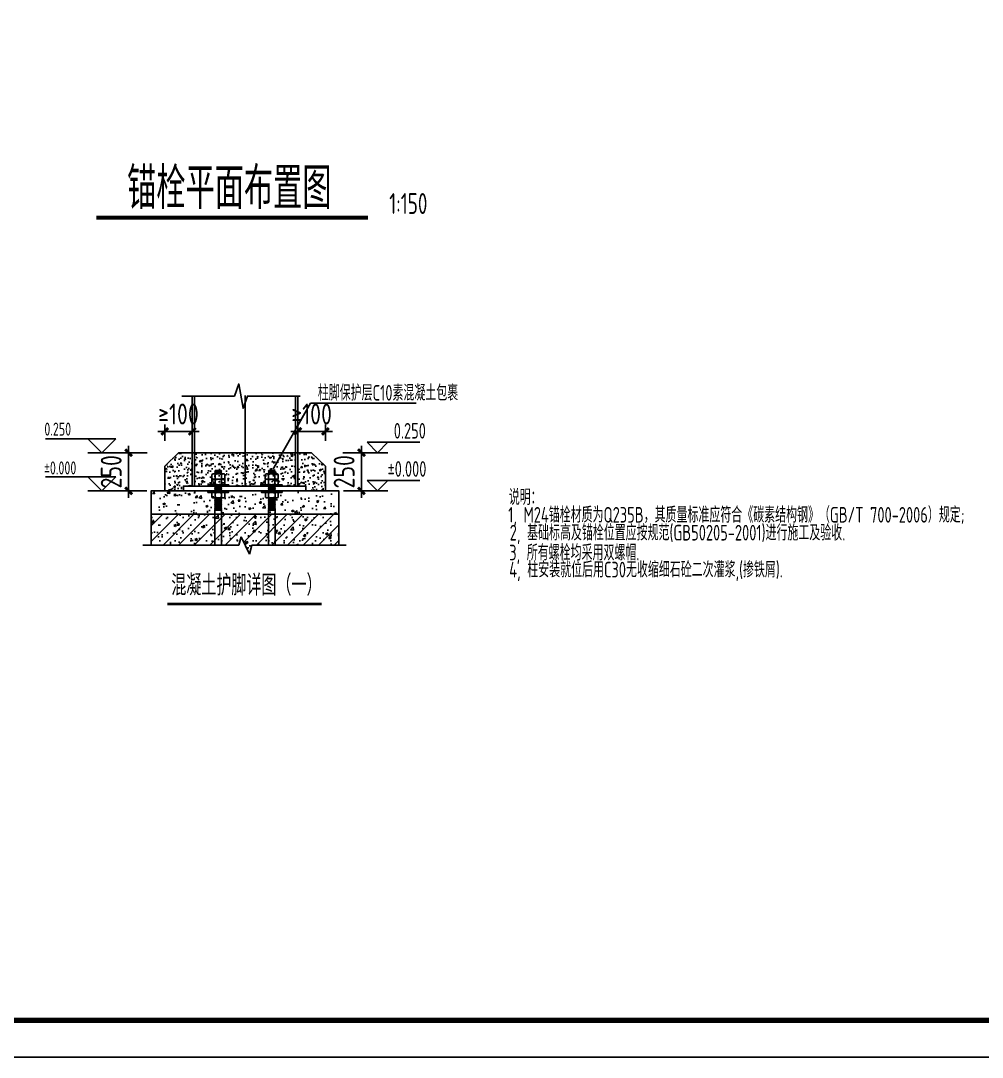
# Model space of a CAD drawing. Extents: x 177291 to 1288761, y 177638 to 322898.
# Drawn here: x 537298 to 564946, y 177960 to 207771 of the extents above; entities that cross this region are included whole.
import ezdxf

# ---------------------------------------------------------------- set-up
doc = ezdxf.new("R2010")
doc.units = 0
doc.header["$LTSCALE"] = 1000
for name, color, linetype in [('AXIS', 3, 'Continuous'), ('C', 6, 'Continuous'), ('DIM_ELEV', 3, 'Continuous'), ('DIM_SYMB', 3, 'Continuous'), ('DOTE', 1, 'Continuous'), ('PUB_TEXT', 7, 'Continuous'), ('PUB_TITLE', 4, 'Continuous'), ('TEXT', 7, 'Continuous'), ('构造线', 7, 'Continuous'), ('标注', 3, 'Continuous')]:
    doc.layers.add(name, color=color, linetype=linetype)
doc.styles.add('_TCH_DIM', font='SIMPLEX', dxfattribs={"bigfont": 'GBCBIG'})
doc.styles.add('TSSD_Dimension', font='Tssdeng.shx', dxfattribs={"width": 0.8, "bigfont": 'hztxt.shx'})
doc.styles.add('TSSD_Norm', font='tssdeng.shx', dxfattribs={"bigfont": 'hztxt.shx'})
doc.dimstyles.new('TSSD_40_200', dxfattribs={"dimtxt": 600, "dimasz": 200, "dimexe": 200, "dimexo": 500, "dimgap": 200, "dimtad": 1, "dimdec": 0, "dimlfac": 0.2, "dimzin": 0, "dimdsep": 46, "dimtxsty": 'TSSD_Dimension', "dimblk": 'ARCHTICK', "dimblk1": 'ARCHTICK', "dimblk2": 'ARCHTICK', "dimcen": 0, "dimdle": 200, "dimclrt": 7, "dimadec": 0, "dimazin": 0, "dimtfac": 1, "dimtdec": 0, "dimtix": 1, "dimtmove": 2, "dimatfit": 3, "dimfxl": 1, "dimtolj": 1, "dimtzin": 0, "dimarcsym": 0})
pattern_1 = [(50, (420283.35, 239140.9), (363.113, -31.7683), [37.9687, -417.6562]), (355, (420283.35, 239140.9), (-70.2429, 380.7973), [30.375, -334.125]), (100.4514, (420313.6, 239138.26), (292.8704, 349.0288), [32.2685, -354.9532]), (46.1842, (420283.35, 239242.16), (540.2908, -83.794), [56.9531, -626.4844]), (96.6356, (420328.4, 239235.17), (473.173, 493.1472), [48.4027, -532.4297]), (351.1842, (420283.35, 239242.16), (473.1726, 493.1475), [45.5625, -501.1875]), (21, (420333.98, 239216.84), (302.1842, -203.8258), [37.9687, -417.6562]), (326, (420333.98, 239216.84), (123.1784, 367.1072), [30.375, -334.125]), (71.4514, (420359.16, 239199.86), (425.3627, 163.2811), [32.2685, -354.9532]), (37.5, (420283.35, 239140.91), (6.15593, 168.52751), [0, -330.075, 0, -339.1875, 0, -335.39062]), (7.5, (420283.35, 239140.9), (133.17895, 199.67093), [0, -193.3875, 0, -322.48125, 0, -127.82812]), (327.5, (420170.46, 239140.9), (270.24761, -11.4184), [0, -126.5625, 0, -394.875, 0, -523.96875]), (317.5, (420119.83, 239140.9), (295.238, 50.67815), [0, -164.53125, 0, -262.2375, 0, -372.09375])]

# ---------------------------------------------------------------- blocks, each defined once
blk = doc.blocks.new('_ArchTick')
at = {"color": 0, "linetype": 'ByBlock', "const_width": 0.4}
blk.add_lwpolyline([(-0.5, -0.5), (0.5, 0.5)], dxfattribs=at)
blk = doc.blocks.new('*D261')
at = {"layer": 'AXIS', "color": 0, "lineweight": -2, "transparency": 16777216}
for p, q in [((540938, 195347), (540200, 195347)), ((540400, 195347), (540400, 195547)), ((540400, 194250), (540400, 195347)), ((540919, 194250), (540200, 194250)), ((540400, 194250), (540400, 194050))]:
    blk.add_line(p, q, dxfattribs=at)
at = {"layer": 'Defpoints', "color": 0, "transparency": 16777216}
for p in [(540400, 195347), (541438, 195347), (541419, 194250)]:
    blk.add_point(p, dxfattribs=at)
at = {"layer": 'AXIS', "color": 0, "lineweight": -2, "transparency": 16777216, "xscale": 200, "yscale": 200, "zscale": 200}
for p, rotation in [((540400, 195347), 270), ((540400, 194250), 90)]:
    blk.add_blockref('_ArchTick', p, dxfattribs=dict(at, rotation=rotation))
at = {"layer": 'AXIS', "color": 7, "transparency": 16777216, "insert": (539900, 194799), "char_height": 600, "attachment_point": 5, "rotation": 90, "style": 'TSSD_Dimension'}
blk.add_mtext('\\A1;250', dxfattribs=at)
blk = doc.blocks.new('*D262')
at = {"layer": 'AXIS', "color": 0, "lineweight": -2, "transparency": 16777216}
for p, q in [((546558, 195347), (547296, 195347)), ((547096, 195347), (547096, 195547)), ((547096, 194250), (547096, 195347)), ((546577, 194250), (547296, 194250)), ((547096, 194250), (547096, 194050))]:
    blk.add_line(p, q, dxfattribs=at)
at = {"layer": 'Defpoints', "color": 0, "transparency": 16777216}
for p in [(546058, 195347), (547096, 195347), (546077, 194250)]:
    blk.add_point(p, dxfattribs=at)
at = {"layer": 'AXIS', "color": 0, "lineweight": -2, "transparency": 16777216, "xscale": 200, "yscale": 200, "zscale": 200}
for p, rotation in [((547096, 195347), 270), ((547096, 194250), 90)]:
    blk.add_blockref('_ArchTick', p, dxfattribs=dict(at, rotation=rotation))
at = {"layer": 'AXIS', "color": 7, "transparency": 16777216, "insert": (546596, 194799), "char_height": 600, "attachment_point": 5, "rotation": 90, "style": 'TSSD_Dimension'}
blk.add_mtext('\\A1;250', dxfattribs=at)
blk = doc.blocks.new('*D263')
at = {"layer": 'AXIS', "color": 0, "lineweight": -2, "transparency": 16777216}
for p, q in [((541438, 195685), (541438, 196160)), ((542229, 195685), (542229, 196160)), ((541438, 195960), (541238, 195960)), ((542229, 195960), (541438, 195960)), ((542229, 195960), (542429, 195960))]:
    blk.add_line(p, q, dxfattribs=at)
at = {"layer": 'Defpoints', "color": 0, "transparency": 16777216}
for p in [(541438, 195960), (541438, 195185), (542229, 195185)]:
    blk.add_point(p, dxfattribs=at)
at = {"layer": 'AXIS', "color": 0, "lineweight": -2, "transparency": 16777216, "xscale": 200, "yscale": 200, "zscale": 200}
blk.add_blockref('_ArchTick', (541438, 195960), dxfattribs=at)
at = {"layer": 'AXIS', "color": 0, "lineweight": -2, "transparency": 16777216, "xscale": 200, "yscale": 200, "zscale": 200, "rotation": 180}
blk.add_blockref('_ArchTick', (542229, 195960), dxfattribs=at)
at = {"layer": 'AXIS', "color": 7, "transparency": 16777216, "insert": (541834, 196460), "char_height": 600, "attachment_point": 5, "style": 'TSSD_Dimension'}
blk.add_mtext('\\A1;≥100', dxfattribs=at)
blk = doc.blocks.new('*D264')
at = {"layer": 'AXIS', "color": 0, "lineweight": -2, "transparency": 16777216}
for p, q in [((545267, 195685), (545267, 196160)), ((546058, 195685), (546058, 196160)), ((545267, 195960), (545067, 195960)), ((545267, 195960), (546058, 195960)), ((546058, 195960), (546258, 195960))]:
    blk.add_line(p, q, dxfattribs=at)
at = {"layer": 'Defpoints', "color": 0, "transparency": 16777216}
for p in [(546058, 195960), (545267, 195185), (546058, 195185)]:
    blk.add_point(p, dxfattribs=at)
at = {"layer": 'AXIS', "color": 0, "lineweight": -2, "transparency": 16777216, "xscale": 200, "yscale": 200, "zscale": 200}
blk.add_blockref('_ArchTick', (545267, 195960), dxfattribs=at)
at = {"layer": 'AXIS', "color": 0, "lineweight": -2, "transparency": 16777216, "xscale": 200, "yscale": 200, "zscale": 200, "rotation": 180}
blk.add_blockref('_ArchTick', (546058, 195960), dxfattribs=at)
at = {"layer": 'AXIS', "color": 7, "transparency": 16777216, "insert": (545662, 196460), "char_height": 600, "attachment_point": 5, "style": 'TSSD_Dimension'}
blk.add_mtext('\\A1;≥100', dxfattribs=at)

msp = doc.modelspace()

# ---------------------------------------------------------------- hatches: boundary and pattern name
h = msp.add_hatch()
h.set_pattern_fill('混凝土', color=256, scale=50.625, style=0)
h.set_pattern_definition(pattern_1)
h.paths.add_polyline_path([(542229.23, 195347.32), (541833.85, 195347.32), (541438.46, 194963.55), (541438.46, 194250.45), (541974.67, 194250.45), (541974.67, 194385.45), (542229.23, 194385.45)])
h = msp.add_hatch()
h.set_pattern_fill('混凝土', color=256, scale=50.625, style=0)
h.set_pattern_definition([(50, (170180.43, 175107.3), (363.11297, -31.76827), [37.96875, -417.65625]), (355, (170180.43, 175107.3), (-70.24286, 380.79727), [30.375, -334.125]), (100.4514, (170210.7, 175104.65), (292.87037, 349.02877), [32.26847, -354.9532]), (46.1842, (170180.43, 175208.55), (540.2908, -83.794), [56.9531, -626.4844]), (96.6356, (170225.46, 175201.56), (473.173, 493.1472), [48.4027, -532.4297]), (351.1842, (170180.43, 175208.55), (473.1726, 493.14754), [45.5625, -501.1875]), (21, (170231.06, 175183.23), (302.1842, -203.82581), [37.96875, -417.65625]), (326, (170231.06, 175183.23), (123.1784, 367.1072), [30.375, -334.125]), (71.4514, (170256.24, 175166.25), (425.3627, 163.28106), [32.26847, -354.9532]), (37.5, (170180.43, 175107.3), (6.155927, 168.527514), [0, -330.075, 0, -339.1875, 0, -335.39062]), (7.5, (170180.43, 175107.3), (133.17895, 199.67093), [0, -193.3875, 0, -322.48125, 0, -127.82812]), (327.5, (170067.54, 175107.3), (270.24761, -11.418404), [0, -126.5625, 0, -394.875, 0, -523.96875]), (317.5, (170016.91, 175107.3), (295.238, 50.67815), [0, -164.53125, 0, -262.2375, 0, -372.09375])])
h.paths.add_polyline_path([(543747.98, 195347.32), (542296.73, 195347.32), (542296.73, 194385.45), (542682.63, 194385.45), (542682.63, 194426.76), (543277.49, 194426.76), (543277.49, 194385.45), (543747.98, 194385.45)])
h.paths.add_polyline_path([(543073.49, 194441.63), (543073.49, 194441.63), (543073.49, 194441.62)], flags=16)
h.paths.add_polyline_path([(542981.17, 194582.44), (542980.61, 194582.41), (542980.06, 194582.44)], flags=16)
h.paths.add_polyline_path([(542890.52, 194749.95), (542888.86, 194751.3), (542888.86, 194748.61)], flags=16)
h.paths.add_polyline_path([(543747.98, 194385.45), (544218.48, 194385.45), (544218.48, 194426.76), (544813.34, 194426.76), (544813.34, 194385.45), (545199.23, 194385.45), (545199.23, 195347.32), (543747.98, 195347.32)])
h.paths.add_polyline_path([(544624.44, 194798.78), (544631.39, 194804.39), (544622.48, 194813.29), (544606.48, 194813.29)], flags=16)
h.paths.add_polyline_path([(544380.21, 194582.12), (544383.36, 194582.69), (544383.36, 194582.69), (544383.36, 194582.12)], flags=16)
h.paths.add_polyline_path([(544649.38, 194582.69), (544646.23, 194582.12), (544646.23, 194582.12), (544646.23, 194582.69)], flags=16)
h = msp.add_hatch()
h.set_pattern_fill('混凝土', color=256, scale=50.625, style=0)
h.set_pattern_definition(pattern_1)
h.paths.add_polyline_path([(545266.73, 194385.45), (545492.42, 194385.45), (545492.42, 194250.45), (546057.51, 194250.45), (546057.51, 194963.55), (545662.12, 195347.32), (545266.73, 195347.32)])
h = msp.add_hatch()
h.set_pattern_fill('SACNCR', color=4, scale=3374.999999, style=0)
h.set_pattern_definition([(45, (586712.3, 263516.2), (-223.733, 223.733), []), (45, (586936.04, 263516.2), (-223.733, 223.733), [0, -316.4062])])
h.paths.add_polyline_path([(546447.98, 192687.81), (546447.98, 193575.45), (541047.98, 193575.45), (541047.98, 192687.81), (543570.23, 192687.81), (543637.73, 192928.05), (543878.41, 192432.56), (543945.91, 192687.81)])
h = msp.add_hatch()
h.set_pattern_fill('混凝土', color=4, scale=101.25, style=0)
h.set_pattern_definition([(50, (586712.3, 263516.2), (726.226, -63.5365), [75.9375, -835.3125]), (355, (586712.3, 263516.2), (-140.486, 761.5945), [60.75, -668.25]), (100.4514, (586772.8, 263510.9), (585.741, 698.0575), [64.537, -709.9064]), (46.1842, (586712.3, 263718.7), (1080.582, -167.588), [113.906, -1252.969]), (96.6356, (586802.4, 263704.7), (946.346, 986.294), [96.805, -1064.86]), (351.1842, (586712.3, 263718.7), (946.345, 986.295), [91.125, -1002.375]), (21, (586813.56, 263668.1), (604.3684, -407.6516), [75.9375, -835.3125]), (326, (586813.56, 263668.1), (246.357, 734.2144), [60.75, -668.25]), (71.4514, (586863.9, 263634.1), (850.7254, 326.562), [64.537, -709.9064]), (37.5, (586712.3, 263516.2), (12.31185, 337.055), [0, -660.15, 0, -678.375, 0, -670.7812]), (7.5, (586712.3, 263516.2), (266.3579, 399.3419), [0, -386.775, 0, -644.9625, 0, -255.6562]), (327.5, (586486.52, 263516.2), (540.4952, -22.8368), [0, -253.125, 0, -789.75, 0, -1047.9375]), (317.5, (586385.27, 263516.2), (590.476, 101.3563), [0, -329.0625, 0, -524.475, 0, -744.1875])])
h.paths.add_polyline_path([(546447.98, 192687.81), (546447.98, 193575.45), (541047.98, 193575.45), (541047.98, 192687.81), (543570.23, 192687.81), (543637.73, 192928.05), (543878.41, 192432.56), (543945.91, 192687.81)])
at = {"layer": '构造线'}
h = msp.add_hatch(dxfattribs=at)
h.set_pattern_fill('AR-CONC', color=256, scale=3.375, style=0)
h.set_pattern_definition([(50, (480963.9, 142966.8), (614.8733, -53.7944), [64.2937, -707.2312]), (355, (480963.9, 142966.8), (-118.9445, 644.816), [51.435, -565.785]), (100.451, (481015.16, 142962.33), (495.931, 591.019), [54.6413, -601.0538]), (46.1842, (480963.9, 143138.3), (914.892, -141.893), [96.441, -1060.847]), (96.6356, (481040.2, 143126.4), (801.239, 835.061), [81.962, -901.581]), (351.184, (480963.9, 143138.3), (801.241, 835.06), [77.152, -848.677]), (21, (481049.65, 143095.4), (511.7002, -345.146), [64.2937, -707.2312]), (326, (481049.65, 143095.4), (208.582, 621.6344), [51.435, -565.785]), (71.4514, (481092.3, 143066.64), (720.2807, 276.4896), [54.6413, -601.0538]), (37.5, (480963.92, 142966.81), (10.42404, 285.37326), [0, -558.927, 0, -574.3575, 0, -567.9281]), (7.5, (480963.92, 142966.8), (225.5164, 338.1094), [0, -327.4695, 0, -546.0682, 0, -216.4556]), (327.5, (480772.76, 142966.81), (457.61826, -19.3345), [0, -214.3125, 0, -668.655, 0, -887.2537]), (317.5, (480687.03, 142966.8), (499.936, 85.8144), [0, -278.6062, 0, -444.0555, 0, -630.0787])])
h.paths.add_polyline_path([(546447.98, 193575.45), (546447.98, 194250.45), (541047.98, 194250.45), (541047.98, 193575.45)])

# ---------------------------------------------------------------- linework, layer by layer
for p, q in [((541833.85, 195347.32), (541438.46, 194963.55)), ((542229.23, 195347.32), (541833.85, 195347.32)), ((542229.23, 195347.32), (545266.73, 195347.32)), ((542296.73, 195347.32), (545199.23, 195347.32)), ((545266.73, 195347.32), (545662.12, 195347.32)), ((545662.12, 195347.32), (546057.51, 194963.55)), ((541438.46, 194250.45), (541438.46, 194963.55)), ((546057.51, 194250.45), (546057.51, 194963.55))]:
    msp.add_line(p, q)
at = {"color": 4}
for p, q in [((542808.64, 194730.37), (542796.55, 194723.19)), ((542796.55, 194597.3), (542796.55, 194723.19)), ((542821.82, 194735.3), (542808.64, 194730.37)), ((542835.67, 194737.8), (542821.82, 194735.3)), ((542849.74, 194737.8), (542835.67, 194737.8)), ((543119.65, 194738.11), (542842.7, 194738.11)), ((542863.58, 194735.3), (542849.74, 194737.8)), ((542876.76, 194730.37), (542863.58, 194735.3)), ((542870.23, 194765.96), (542890.52, 194782.36)), ((543083.42, 194749.95), (542870.23, 194766.35)), ((542890.52, 194749.95), (542870.23, 194766.35)), ((542871.28, 194798.58), (542891.57, 194814.98)), ((542891.57, 194782.58), (542871.28, 194798.98)), ((543084.47, 194782.18), (542871.28, 194798.58)), ((542875.87, 194738.11), (542890.52, 194749.95)), ((542888.86, 194723.19), (542876.76, 194730.37)), ((542891.57, 194831.38), (542882.5, 194822.31)), ((542893.67, 194813.29), (542882.5, 194822.31)), ((542919.04, 194731.45), (542888.86, 194723.19)), ((542888.86, 194723.19), (542888.86, 194597.3)), ((543063.12, 194765.96), (542890.52, 194782.36)), ((543015.15, 194738.11), (542890.52, 194749.95)), ((542891.57, 194831.38), (543064.18, 194831.38)), ((543082.27, 194813.29), (542893.67, 194813.29)), ((543064.18, 194798.58), (542909.37, 194813.29)), ((542949.93, 194736.44), (542919.04, 194731.45)), ((542981.17, 194738.11), (542949.93, 194736.44)), ((543012.42, 194736.44), (542981.17, 194738.11)), ((543043.31, 194731.45), (543012.42, 194736.44)), ((543073.49, 194723.19), (543043.31, 194731.45)), ((543083.42, 194749.95), (543063.12, 194766.35)), ((543064.18, 194831.38), (543082.32, 194813.24)), ((543064.18, 194798.58), (543082.32, 194813.24)), ((543084.47, 194782.18), (543064.18, 194798.58)), ((543064.18, 194766.18), (543084.47, 194782.58)), ((543068.77, 194738.11), (543083.42, 194749.95)), ((543085.58, 194730.37), (543073.49, 194723.19)), ((543073.49, 194723.19), (543073.49, 194597.3)), ((543098.76, 194735.3), (543085.58, 194730.37)), ((543112.61, 194737.8), (543098.76, 194735.3)), ((543126.68, 194737.8), (543112.61, 194737.8)), ((543140.52, 194735.3), (543126.68, 194737.8)), ((543153.7, 194730.37), (543140.52, 194735.3)), ((543165.8, 194723.19), (543153.7, 194730.37)), ((543165.8, 194723.19), (543165.8, 194597.3)), ((544330.17, 194723.19), (544342.26, 194730.37)), ((544330.17, 194723.19), (544330.17, 194597.3)), ((544342.26, 194730.37), (544355.44, 194735.3)), ((544355.44, 194735.3), (544369.29, 194737.8)), ((544369.29, 194737.8), (544383.36, 194737.8)), ((544376.32, 194738.11), (544653.27, 194738.11)), ((544383.36, 194737.8), (544397.2, 194735.3)), ((544397.2, 194735.3), (544410.38, 194730.37)), ((544410.38, 194730.37), (544422.48, 194723.19)), ((544411.49, 194782.18), (544431.79, 194798.58)), ((544411.49, 194782.18), (544624.69, 194798.58)), ((544431.79, 194766.18), (544411.49, 194782.58)), ((544412.55, 194749.95), (544432.84, 194766.35)), ((544412.55, 194749.95), (544625.74, 194766.35)), ((544427.2, 194738.11), (544412.55, 194749.95)), ((544431.79, 194831.38), (544413.65, 194813.24)), ((544431.79, 194798.58), (544413.65, 194813.24)), ((544413.7, 194813.29), (544602.3, 194813.29)), ((544422.48, 194723.19), (544452.66, 194731.45)), ((544422.48, 194723.19), (544422.48, 194597.3)), ((544604.39, 194831.38), (544431.79, 194831.38)), ((544431.79, 194798.58), (544586.6, 194813.29)), ((544432.84, 194765.96), (544605.44, 194782.36)), ((544452.66, 194731.45), (544483.55, 194736.44)), ((544480.82, 194738.11), (544605.44, 194749.95)), ((544483.55, 194736.44), (544514.79, 194738.11)), ((544514.79, 194738.11), (544546.04, 194736.44)), ((544546.04, 194736.44), (544576.93, 194731.45)), ((544576.93, 194731.45), (544607.11, 194723.19)), ((544602.3, 194813.29), (544613.46, 194822.31)), ((544604.39, 194831.38), (544613.46, 194822.31)), ((544624.69, 194798.58), (544604.39, 194814.98)), ((544604.39, 194782.58), (544624.69, 194798.98)), ((544625.74, 194765.96), (544605.44, 194782.36)), ((544605.44, 194749.95), (544625.74, 194766.35)), ((544620.1, 194738.11), (544605.44, 194749.95)), ((544607.11, 194723.19), (544619.2, 194730.37)), ((544607.11, 194723.19), (544607.11, 194597.3)), ((544619.2, 194730.37), (544632.38, 194735.3)), ((544632.38, 194735.3), (544646.23, 194737.8)), ((544646.23, 194737.8), (544660.3, 194737.8)), ((544660.3, 194737.8), (544674.14, 194735.3)), ((544674.14, 194735.3), (544687.32, 194730.37)), ((544687.32, 194730.37), (544699.42, 194723.19)), ((544699.42, 194597.3), (544699.42, 194723.19)), ((542808.64, 194590.11), (542796.55, 194597.3)), ((542808.64, 194574.7), (542796.55, 194567.51)), ((542796.55, 194441.63), (542796.55, 194567.51)), ((542808.64, 194434.44), (542796.55, 194441.63)), ((542821.82, 194585.19), (542808.64, 194590.11)), ((542821.82, 194579.62), (542808.64, 194574.7)), ((542821.82, 194429.52), (542808.64, 194434.44)), ((542835.67, 194582.69), (542821.82, 194585.19)), ((542835.67, 194582.12), (542821.82, 194579.62)), ((542835.67, 194427.02), (542821.82, 194429.52)), ((542849.74, 194582.69), (542835.67, 194582.69)), ((542849.74, 194582.12), (542835.67, 194582.12)), ((542849.74, 194427.02), (542835.67, 194427.02)), ((543119.65, 194582.44), (542842.7, 194582.44)), ((542863.58, 194585.19), (542849.74, 194582.69)), ((542863.58, 194579.62), (542849.74, 194582.12)), ((542863.58, 194429.52), (542849.74, 194427.02)), ((542876.76, 194590.11), (542863.58, 194585.19)), ((542876.76, 194574.7), (542863.58, 194579.62)), ((542876.76, 194434.44), (542863.58, 194429.52)), ((542889.54, 194385.19), (542869.24, 194368.79)), ((543082.98, 194385.23), (542869.78, 194368.83)), ((542869.78, 194369.23), (542890.08, 194352.83)), ((542888.86, 194597.3), (542876.76, 194590.11)), ((542888.86, 194567.51), (542876.76, 194574.7)), ((542888.86, 194441.63), (542876.76, 194434.44)), ((542919.04, 194589.04), (542888.86, 194597.3)), ((542919.04, 194575.77), (542888.86, 194567.51)), ((542888.86, 194567.51), (542888.86, 194441.63)), ((542919.04, 194433.37), (542888.86, 194441.63)), ((543062.68, 194369.23), (542890.08, 194352.83)), ((542949.93, 194584.05), (542919.04, 194589.04)), ((542949.93, 194580.77), (542919.04, 194575.77)), ((542949.93, 194428.37), (542919.04, 194433.37)), ((542981.17, 194582.38), (542949.93, 194584.05)), ((542981.17, 194582.44), (542949.93, 194580.77)), ((542981.17, 194426.7), (542949.93, 194428.37)), ((543012.42, 194584.05), (542981.17, 194582.38)), ((543012.42, 194580.77), (542981.17, 194582.44)), ((543012.42, 194428.37), (542981.17, 194426.7)), ((543043.31, 194589.04), (543012.42, 194584.05)), ((543043.31, 194575.77), (543012.42, 194580.77)), ((543043.31, 194433.37), (543012.42, 194428.37)), ((543073.49, 194597.3), (543043.31, 194589.04)), ((543073.49, 194567.51), (543043.31, 194575.77)), ((543073.49, 194441.63), (543043.31, 194433.37)), ((543082.98, 194385.23), (543062.68, 194368.83)), ((543062.68, 194369.23), (543082.98, 194352.83)), ((543085.58, 194590.11), (543073.49, 194597.3)), ((543085.58, 194574.7), (543073.49, 194567.51)), ((543073.49, 194567.51), (543073.49, 194441.62)), ((543085.58, 194434.44), (543073.49, 194441.63)), ((543098.76, 194585.19), (543085.58, 194590.11)), ((543098.76, 194579.62), (543085.58, 194574.7)), ((543098.76, 194429.52), (543085.58, 194434.44)), ((543112.61, 194582.69), (543098.76, 194585.19)), ((543112.61, 194582.12), (543098.76, 194579.62)), ((543112.61, 194427.02), (543098.76, 194429.52)), ((543126.68, 194582.69), (543112.61, 194582.69)), ((543126.68, 194582.12), (543112.61, 194582.12)), ((543126.68, 194427.02), (543112.61, 194427.02)), ((543140.52, 194585.19), (543126.68, 194582.69)), ((543140.52, 194579.62), (543126.68, 194582.12)), ((543140.52, 194429.52), (543126.68, 194427.02)), ((543153.7, 194590.11), (543140.52, 194585.19)), ((543153.7, 194574.7), (543140.52, 194579.62)), ((543153.7, 194434.44), (543140.52, 194429.52)), ((543165.8, 194597.3), (543153.7, 194590.11)), ((543165.8, 194567.51), (543153.7, 194574.7)), ((543165.8, 194441.63), (543153.7, 194434.44)), ((543165.8, 194567.51), (543165.8, 194441.63)), ((544330.17, 194597.3), (544342.26, 194590.11)), ((544330.17, 194567.51), (544342.26, 194574.7)), ((544330.17, 194567.51), (544330.17, 194441.63)), ((544330.17, 194441.63), (544342.26, 194434.44)), ((544342.26, 194590.11), (544355.44, 194585.19)), ((544342.26, 194574.7), (544355.44, 194579.62)), ((544342.26, 194434.44), (544355.44, 194429.52)), ((544355.44, 194585.19), (544369.29, 194582.69)), ((544355.44, 194579.62), (544369.29, 194582.12)), ((544355.44, 194429.52), (544369.29, 194427.02)), ((544369.29, 194582.69), (544383.36, 194582.69)), ((544369.29, 194582.12), (544383.36, 194582.12)), ((544369.29, 194427.02), (544383.36, 194427.02)), ((544376.32, 194582.44), (544653.27, 194582.44)), ((544383.36, 194582.69), (544397.2, 194585.19)), ((544383.36, 194582.12), (544397.2, 194579.62)), ((544383.36, 194427.02), (544397.2, 194429.52)), ((544397.2, 194585.19), (544410.38, 194590.11)), ((544397.2, 194579.62), (544410.38, 194574.7)), ((544397.2, 194429.52), (544410.38, 194434.44)), ((544410.38, 194590.11), (544422.48, 194597.3)), ((544410.38, 194574.7), (544422.48, 194567.51)), ((544410.38, 194434.44), (544422.48, 194441.63)), ((544412.99, 194385.23), (544433.29, 194368.83)), ((544412.99, 194385.23), (544626.18, 194368.83)), ((544433.29, 194369.23), (544412.99, 194352.83)), ((544422.48, 194597.3), (544452.66, 194589.04)), ((544422.48, 194567.51), (544452.66, 194575.77)), ((544422.48, 194567.51), (544422.48, 194441.62)), ((544422.48, 194441.63), (544452.66, 194433.37)), ((544433.29, 194369.23), (544605.89, 194352.83)), ((544452.66, 194589.04), (544483.55, 194584.05)), ((544452.66, 194575.77), (544483.55, 194580.77)), ((544452.66, 194433.37), (544483.55, 194428.37)), ((544483.55, 194584.05), (544514.79, 194582.38)), ((544483.55, 194580.77), (544514.79, 194582.44)), ((544483.55, 194428.37), (544514.79, 194426.7)), ((544514.79, 194582.38), (544546.04, 194584.05)), ((544514.79, 194582.44), (544546.04, 194580.77)), ((544514.79, 194426.7), (544546.04, 194428.37)), ((544546.04, 194584.05), (544576.93, 194589.04)), ((544546.04, 194580.77), (544576.93, 194575.77)), ((544546.04, 194428.37), (544576.93, 194433.37)), ((544576.93, 194589.04), (544607.11, 194597.3)), ((544576.93, 194575.77), (544607.11, 194567.51)), ((544576.93, 194433.37), (544607.11, 194441.63)), ((544626.18, 194369.23), (544605.89, 194352.83)), ((544606.43, 194385.19), (544626.72, 194368.79)), ((544607.11, 194597.3), (544619.2, 194590.11)), ((544607.11, 194567.51), (544619.2, 194574.7)), ((544607.11, 194567.51), (544607.11, 194441.63)), ((544607.11, 194441.63), (544619.2, 194434.44)), ((544619.2, 194590.11), (544632.38, 194585.19)), ((544619.2, 194574.7), (544632.38, 194579.62)), ((544619.2, 194434.44), (544632.38, 194429.52)), ((544632.38, 194585.19), (544646.23, 194582.69)), ((544632.38, 194579.62), (544646.23, 194582.12)), ((544632.38, 194429.52), (544646.23, 194427.02)), ((544646.23, 194582.69), (544660.3, 194582.69)), ((544646.23, 194582.12), (544660.3, 194582.12)), ((544646.23, 194427.02), (544660.3, 194427.02)), ((544660.3, 194582.69), (544674.14, 194585.19)), ((544660.3, 194582.12), (544674.14, 194579.62)), ((544660.3, 194427.02), (544674.14, 194429.52)), ((544674.14, 194585.19), (544687.32, 194590.11)), ((544674.14, 194579.62), (544687.32, 194574.7)), ((544674.14, 194429.52), (544687.32, 194434.44)), ((544687.32, 194590.11), (544699.42, 194597.3)), ((544687.32, 194574.7), (544699.42, 194567.51)), ((544687.32, 194434.44), (544699.42, 194441.63)), ((544699.42, 194441.63), (544699.42, 194567.51)), ((542806.14, 194196.27), (542794.04, 194189.08)), ((542794.04, 194189.08), (542794.04, 194063.2)), ((542819.32, 194201.19), (542806.14, 194196.27)), ((542833.16, 194203.69), (542819.32, 194201.19)), ((542833.16, 194203.69), (542819.32, 194201.19)), ((542847.23, 194203.69), (542833.16, 194203.69)), ((542847.23, 194203.69), (542833.16, 194203.69)), ((543117.14, 194204.01), (542840.19, 194204.01)), ((543117.14, 194204.01), (542840.2, 194204.01)), ((542861.08, 194201.19), (542847.23, 194203.69)), ((542861.08, 194201.19), (542847.23, 194203.69)), ((542874.26, 194196.27), (542861.08, 194201.19)), ((542890.08, 194352.83), (542869.78, 194336.43)), ((543082.98, 194352.43), (542869.78, 194336.03)), ((542869.78, 194336.43), (542890.08, 194320.03)), ((542890.08, 194319.64), (542869.78, 194303.24)), ((543082.98, 194319.24), (542869.78, 194302.84)), ((542869.78, 194303.24), (542890.08, 194286.84)), ((543082.98, 194286.84), (542869.78, 194270.44)), ((542890.08, 194286.84), (542869.78, 194270.44)), ((542869.78, 194270.83), (542890.08, 194254.43)), ((542886.35, 194189.08), (542874.26, 194196.27)), ((542890.08, 194254.43), (542879.61, 194245.98)), ((542916.53, 194197.34), (542886.35, 194189.08)), ((542886.35, 194063.2), (542886.35, 194189.08)), ((543062.68, 194336.43), (542890.08, 194320.03)), ((543062.68, 194303.24), (542890.08, 194286.84)), ((543062.68, 194270.83), (542890.08, 194254.43)), ((542890.08, 194204.66), (543062.68, 194204.66)), ((542947.42, 194202.34), (542916.53, 194197.34)), ((543082.98, 194254.82), (542967.94, 194245.98)), ((543040.8, 194197.34), (543009.91, 194202.34)), ((543070.98, 194189.08), (543040.8, 194197.34)), ((543082.98, 194352.43), (543062.68, 194336.03)), ((543062.68, 194336.03), (543082.98, 194319.64)), ((543082.98, 194319.24), (543062.68, 194302.84)), ((543062.68, 194303.24), (543082.98, 194286.84)), ((543082.98, 194286.84), (543062.68, 194270.44)), ((543062.68, 194270.83), (543082.98, 194254.43)), ((543083.08, 194196.27), (543070.98, 194189.08)), ((543070.98, 194063.2), (543070.98, 194189.08)), ((543082.98, 194254.82), (543072.02, 194245.98)), ((543096.26, 194201.19), (543083.08, 194196.27)), ((543110.1, 194203.69), (543096.26, 194201.19)), ((543110.1, 194203.69), (543096.26, 194201.19)), ((543124.17, 194203.69), (543110.1, 194203.69)), ((543124.17, 194203.69), (543110.1, 194203.69)), ((543138.02, 194201.19), (543124.17, 194203.69)), ((543138.02, 194201.19), (543124.17, 194203.69)), ((543151.2, 194196.27), (543138.02, 194201.19)), ((543163.29, 194189.08), (543151.2, 194196.27)), ((543163.29, 194063.2), (543163.29, 194189.08)), ((544332.67, 194189.08), (544344.77, 194196.27)), ((544332.67, 194063.2), (544332.67, 194189.08)), ((544344.77, 194196.27), (544357.95, 194201.19)), ((544357.95, 194201.19), (544371.79, 194203.69)), ((544357.95, 194201.19), (544371.79, 194203.69)), ((544371.79, 194203.69), (544385.86, 194203.69)), ((544371.79, 194203.69), (544385.86, 194203.69)), ((544378.82, 194204.01), (544655.77, 194204.01)), ((544378.82, 194204.01), (544655.77, 194204.01)), ((544385.86, 194203.69), (544399.71, 194201.19)), ((544385.86, 194203.69), (544399.71, 194201.19)), ((544399.71, 194201.19), (544412.89, 194196.27)), ((544412.89, 194196.27), (544424.98, 194189.08)), ((544412.99, 194352.43), (544433.29, 194336.03)), ((544412.99, 194352.43), (544626.18, 194336.03)), ((544433.29, 194336.03), (544412.99, 194319.64)), ((544412.99, 194319.24), (544433.29, 194302.84)), ((544412.99, 194319.24), (544626.18, 194302.84)), ((544433.29, 194303.24), (544412.99, 194286.84)), ((544412.99, 194286.84), (544433.29, 194270.44)), ((544412.99, 194286.84), (544626.18, 194270.44)), ((544433.29, 194270.83), (544412.99, 194254.43)), ((544412.99, 194254.82), (544423.94, 194245.98)), ((544412.99, 194254.82), (544528.02, 194245.98)), ((544424.98, 194189.08), (544455.16, 194197.34)), ((544424.98, 194063.2), (544424.98, 194189.08)), ((544433.29, 194336.43), (544605.89, 194320.03)), ((544433.29, 194303.24), (544605.89, 194286.84)), ((544433.29, 194270.83), (544605.89, 194254.43)), ((544605.89, 194204.66), (544433.29, 194204.66)), ((544455.16, 194197.34), (544486.05, 194202.34)), ((544548.54, 194202.34), (544579.43, 194197.34)), ((544579.43, 194197.34), (544609.61, 194189.08)), ((544605.89, 194352.83), (544626.18, 194336.43)), ((544626.18, 194336.43), (544605.89, 194320.03)), ((544605.89, 194319.64), (544626.18, 194303.24)), ((544626.18, 194303.24), (544605.89, 194286.84)), ((544605.89, 194286.84), (544626.18, 194270.44)), ((544626.18, 194270.83), (544605.89, 194254.43)), ((544605.89, 194254.43), (544616.35, 194245.98)), ((544609.61, 194189.08), (544621.71, 194196.27)), ((544609.61, 194063.2), (544609.61, 194189.08)), ((544621.71, 194196.27), (544634.89, 194201.19)), ((544634.89, 194201.19), (544648.73, 194203.69)), ((544634.89, 194201.19), (544648.73, 194203.69)), ((544648.73, 194203.69), (544662.8, 194203.69)), ((544648.73, 194203.69), (544662.8, 194203.69)), ((544662.8, 194203.69), (544676.65, 194201.19)), ((544662.8, 194203.69), (544676.65, 194201.19)), ((544676.65, 194201.19), (544689.83, 194196.27)), ((544689.83, 194196.27), (544701.92, 194189.08)), ((544701.92, 194189.08), (544701.92, 194063.2)), ((542806.14, 194056.01), (542794.04, 194063.2)), ((542819.32, 194051.09), (542806.14, 194056.01)), ((542833.16, 194048.59), (542819.32, 194051.09)), ((542847.23, 194048.59), (542833.16, 194048.59)), ((543117.14, 194048.27), (542840.2, 194048.27)), ((542861.08, 194051.09), (542847.23, 194048.59)), ((542874.26, 194056.01), (542861.08, 194051.09)), ((543080.92, 194036.43), (542867.72, 194020.03)), ((542888.02, 194036.43), (542867.72, 194020.03)), ((542867.72, 194020.43), (542888.02, 194004.03)), ((542888.02, 194004.03), (542867.72, 193987.63)), ((543081.45, 194004.07), (542868.26, 193987.67)), ((542868.26, 193988.06), (542888.56, 193971.66)), ((542888.56, 193971.66), (542868.26, 193955.26)), ((543081.45, 193971.27), (542868.26, 193954.87)), ((542868.26, 193955.26), (542888.56, 193938.86)), ((543081.45, 193938.86), (542868.26, 193922.46)), ((542888.56, 193938.86), (542868.26, 193922.46)), ((542868.26, 193922.86), (542888.56, 193906.46)), ((543081.45, 193906.46), (542868.26, 193890.06)), ((542888.56, 193906.46), (542868.26, 193890.06)), ((542868.26, 193890.45), (542888.56, 193874.05)), ((542888.56, 193873.66), (542868.26, 193857.26)), ((543081.99, 193873.7), (542868.8, 193857.3)), ((542868.8, 193857.7), (542889.09, 193841.3)), ((543081.99, 193841.3), (542868.8, 193824.9)), ((542889.09, 193841.3), (542868.8, 193824.9)), ((542868.8, 193825.29), (542889.09, 193808.89)), ((542889.09, 193808.89), (542868.8, 193792.49)), ((543081.99, 193808.5), (542868.8, 193792.1)), ((542868.8, 193792.1), (542889.09, 193775.7)), ((543081.99, 193775.7), (542868.8, 193759.3)), ((542889.09, 193775.7), (542868.8, 193759.3)), ((542873.36, 194048.27), (542888.02, 194036.43)), ((542886.35, 194063.2), (542874.26, 194056.01)), ((542916.53, 194054.94), (542886.35, 194063.2)), ((543012.64, 194048.27), (542888.02, 194036.43)), ((543060.62, 194020.43), (542888.02, 194004.03)), ((543061.16, 193988.06), (542888.56, 193971.66)), ((543061.16, 193955.26), (542888.56, 193938.86)), ((543061.16, 193922.86), (542888.56, 193906.46)), ((543061.16, 193890.45), (542888.56, 193874.05)), ((543061.7, 193857.7), (542889.09, 193841.3)), ((543061.7, 193825.29), (542889.09, 193808.89)), ((543061.7, 193792.1), (542889.09, 193775.7)), ((542947.42, 194049.94), (542916.53, 194054.94)), ((542978.67, 194048.27), (542947.42, 194049.94)), ((543009.91, 194049.94), (542978.67, 194048.27)), ((543040.8, 194054.94), (543009.91, 194049.94)), ((543070.98, 194063.2), (543040.8, 194054.94)), ((543080.92, 194036.43), (543060.62, 194020.03)), ((543060.62, 194020.43), (543080.92, 194004.03)), ((543081.45, 194004.07), (543061.16, 193987.67)), ((543061.16, 193988.06), (543081.45, 193971.66)), ((543081.45, 193971.27), (543061.16, 193954.87)), ((543061.16, 193955.26), (543081.45, 193938.86)), ((543081.45, 193938.86), (543061.16, 193922.46)), ((543061.16, 193922.86), (543081.45, 193906.46)), ((543081.45, 193906.46), (543061.16, 193890.06)), ((543061.16, 193890.06), (543081.45, 193873.66)), ((543081.99, 193873.7), (543061.7, 193857.3)), ((543061.7, 193857.7), (543081.99, 193841.3)), ((543081.99, 193841.3), (543061.7, 193824.9)), ((543061.7, 193825.29), (543081.99, 193808.89)), ((543081.99, 193808.5), (543061.7, 193792.1)), ((543061.7, 193792.1), (543081.99, 193775.7)), ((543081.99, 193775.7), (543061.7, 193759.3)), ((543066.26, 194048.27), (543080.92, 194036.43)), ((543083.08, 194056.01), (543070.98, 194063.2)), ((543096.26, 194051.09), (543083.08, 194056.01)), ((543110.1, 194048.59), (543096.26, 194051.09)), ((543124.17, 194048.59), (543110.1, 194048.59)), ((543138.02, 194051.09), (543124.17, 194048.59)), ((543151.2, 194056.01), (543138.02, 194051.09)), ((543163.29, 194063.2), (543151.2, 194056.01)), ((544332.67, 194063.2), (544344.77, 194056.01)), ((544344.77, 194056.01), (544357.95, 194051.09)), ((544357.95, 194051.09), (544371.79, 194048.59)), ((544371.79, 194048.59), (544385.86, 194048.59)), ((544378.82, 194048.27), (544655.77, 194048.27)), ((544385.86, 194048.59), (544399.71, 194051.09)), ((544399.71, 194051.09), (544412.89, 194056.01)), ((544412.89, 194056.01), (544424.98, 194063.2)), ((544413.97, 193873.7), (544434.27, 193857.3)), ((544413.97, 193873.7), (544627.17, 193857.3)), ((544434.27, 193857.7), (544413.97, 193841.3)), ((544413.97, 193841.3), (544434.27, 193824.9)), ((544413.97, 193841.3), (544627.17, 193824.9)), ((544434.27, 193825.29), (544413.97, 193808.89)), ((544413.97, 193808.5), (544434.27, 193792.1)), ((544413.97, 193808.5), (544627.17, 193792.1)), ((544434.27, 193792.1), (544413.97, 193775.7)), ((544413.97, 193775.7), (544434.27, 193759.3)), ((544413.97, 193775.7), (544627.17, 193759.3)), ((544414.51, 194004.07), (544434.81, 193987.67)), ((544414.51, 194004.07), (544627.71, 193987.67)), ((544434.81, 193988.06), (544414.51, 193971.66)), ((544414.51, 193971.27), (544434.81, 193954.87)), ((544414.51, 193971.27), (544627.71, 193954.87)), ((544434.81, 193955.26), (544414.51, 193938.86)), ((544414.51, 193938.86), (544434.81, 193922.46)), ((544414.51, 193938.86), (544627.71, 193922.46)), ((544434.81, 193922.86), (544414.51, 193906.46)), ((544414.51, 193906.46), (544434.81, 193890.06)), ((544414.51, 193906.46), (544627.71, 193890.06)), ((544434.81, 193890.06), (544414.51, 193873.66)), ((544429.7, 194048.27), (544415.05, 194036.43)), ((544415.05, 194036.43), (544435.35, 194020.03)), ((544415.05, 194036.43), (544628.24, 194020.03)), ((544435.35, 194020.43), (544415.05, 194004.03)), ((544424.98, 194063.2), (544455.16, 194054.94)), ((544434.27, 193857.7), (544606.87, 193841.3)), ((544434.27, 193825.29), (544606.87, 193808.89)), ((544434.27, 193792.1), (544606.87, 193775.7)), ((544434.81, 193988.06), (544607.41, 193971.66)), ((544434.81, 193955.26), (544607.41, 193938.86)), ((544434.81, 193922.86), (544607.41, 193906.46)), ((544434.81, 193890.45), (544607.41, 193874.05)), ((544435.35, 194020.43), (544607.95, 194004.03)), ((544455.16, 194054.94), (544486.05, 194049.94)), ((544483.33, 194048.27), (544607.95, 194036.43)), ((544486.05, 194049.94), (544517.3, 194048.27)), ((544517.3, 194048.27), (544548.54, 194049.94)), ((544548.54, 194049.94), (544579.43, 194054.94)), ((544579.43, 194054.94), (544609.61, 194063.2)), ((544627.17, 193857.7), (544606.87, 193841.3)), ((544606.87, 193841.3), (544627.17, 193824.9)), ((544627.17, 193825.29), (544606.87, 193808.89)), ((544606.87, 193808.89), (544627.17, 193792.49)), ((544627.17, 193792.1), (544606.87, 193775.7)), ((544606.87, 193775.7), (544627.17, 193759.3)), ((544627.71, 193988.06), (544607.41, 193971.66)), ((544607.41, 193971.66), (544627.71, 193955.26)), ((544627.71, 193955.26), (544607.41, 193938.86)), ((544607.41, 193938.86), (544627.71, 193922.46)), ((544627.71, 193922.86), (544607.41, 193906.46)), ((544607.41, 193906.46), (544627.71, 193890.06)), ((544627.71, 193890.45), (544607.41, 193874.05)), ((544607.41, 193873.66), (544627.71, 193857.26)), ((544622.6, 194048.27), (544607.95, 194036.43)), ((544607.95, 194036.43), (544628.24, 194020.03)), ((544628.24, 194020.43), (544607.95, 194004.03)), ((544607.95, 194004.03), (544628.24, 193987.63)), ((544609.61, 194063.2), (544621.71, 194056.01)), ((544621.71, 194056.01), (544634.89, 194051.09)), ((544634.89, 194051.09), (544648.73, 194048.59)), ((544648.73, 194048.59), (544662.8, 194048.59)), ((544662.8, 194048.59), (544676.65, 194051.09)), ((544676.65, 194051.09), (544689.83, 194056.01)), ((544689.83, 194056.01), (544701.92, 194063.2)), ((542868.8, 193759.69), (542889.09, 193743.29)), ((543081.99, 193743.69), (542868.8, 193727.29)), ((542889.09, 193743.29), (542868.8, 193726.89)), ((542868.8, 193727.29), (542891.19, 193712.58)), ((542891.19, 193712.58), (542874.37, 193703.56)), ((542889.09, 193694.49), (542874.37, 193703.56)), ((543061.7, 193759.69), (542889.09, 193743.29)), ((542889.09, 193694.49), (543061.7, 193694.49)), ((543079.79, 193712.58), (542891.19, 193712.58)), ((543061.7, 193727.29), (542906.89, 193712.58)), ((543061.7, 193759.69), (543081.99, 193743.29)), ((543081.99, 193743.69), (543061.7, 193727.29)), ((543061.7, 193727.29), (543079.79, 193712.58)), ((543061.7, 193694.49), (543079.79, 193712.58)), ((544434.27, 193759.69), (544413.97, 193743.29)), ((544413.97, 193743.69), (544434.27, 193727.29)), ((544413.97, 193743.69), (544627.17, 193727.29)), ((544434.27, 193727.29), (544416.18, 193712.58)), ((544434.27, 193694.49), (544416.18, 193712.58)), ((544416.18, 193712.58), (544604.78, 193712.58)), ((544434.27, 193759.69), (544606.87, 193743.29)), ((544434.27, 193727.29), (544589.08, 193712.58)), ((544606.87, 193694.49), (544434.27, 193694.49)), ((544627.17, 193727.29), (544604.78, 193712.58)), ((544604.78, 193712.58), (544621.59, 193703.56)), ((544627.17, 193759.69), (544606.87, 193743.29)), ((544606.87, 193743.29), (544627.17, 193726.89)), ((544606.87, 193694.49), (544621.59, 193703.56)), ((543570.23, 192687.81), (543637.73, 192928.05)), ((543637.73, 192928.05), (543878.41, 192432.56)), ((540809.73, 192687.81), (543570.23, 192687.81)), ((543878.41, 192432.56), (543945.91, 192687.81)), ((543945.91, 192687.81), (546653.22, 192687.81))]:
    msp.add_line(p, q, dxfattribs=at)
at = {"color": 4, "ltscale": 100}
for p, q in [((542881.32, 193712.47), (542881.32, 192687.81)), ((543075.12, 193712.47), (543075.12, 192687.81)), ((544420.84, 193712.47), (544420.84, 192687.81)), ((544614.64, 193712.47), (544614.64, 192687.81))]:
    msp.add_line(p, q, dxfattribs=at)
at = {"color": 3, "const_width": 117.6}
msp.add_lwpolyline([(539472.88, 202106.33), (547281.46, 202106.33)], dxfattribs=at)
at = {"color": 4}
for points in [[(543277.49, 194426.76), (542682.63, 194426.76), (542682.63, 194385.45), (543277.49, 194385.45)], [(544218.48, 194426.76), (544813.34, 194426.76), (544813.34, 194385.45), (544218.48, 194385.45)], [(543275.97, 194245.98), (542681.11, 194245.98), (542681.11, 194204.66), (543275.97, 194204.66)], [(544220, 194245.98), (544814.86, 194245.98), (544814.86, 194204.66), (544220, 194204.66)]]:
    msp.add_lwpolyline(points, close=True, dxfattribs=at)
at = {"layer": 'AXIS'}
for p, q in [((544575.06, 194908.46), (545633.94, 196770.54)), ((545633.94, 196770.54), (548667.04, 196770.54))]:
    msp.add_line(p, q, dxfattribs=at)
at = {"layer": 'C', "color": 1, "linetype": 'ByBlock', "const_width": 85.49, "elevation": -18181.78}
msp.add_lwpolyline([(541516.85, 190995.91), (545947.37, 190995.91)], dxfattribs=at)
at = {"layer": 'DIM_ELEV'}
for p, q in [((540031.16, 195747.32), (538005.82, 195747.32)), ((539631.16, 195347.32), (539231.16, 195747.32)), ((539631.16, 195347.32), (540031.16, 195747.32)), ((540246.51, 195347.32), (539231.16, 195347.32)), ((540031.16, 194650.45), (538005.82, 194650.45)), ((539631.16, 194250.45), (539231.16, 194650.45)), ((539631.16, 194250.45), (540031.16, 194650.45)), ((540246.51, 194250.45), (539231.16, 194250.45))]:
    msp.add_line(p, q, dxfattribs=at)
at = {"layer": 'DIM_SYMB', "elevation": -9090.89}
msp.add_lwpolyline([(541929.26, 196976.73), (543441.61, 196976.73), (543568.99, 197326.7), (543692.41, 196626.77), (543816.57, 196976.73), (545328.92, 196976.73)], dxfattribs=at)
at = {"layer": 'DOTE'}
msp.add_line((543747.98, 194385.45), (543747.98, 196989.99), dxfattribs=at)
at = {"layer": 'PUB_TITLE'}
msp.add_lwpolyline([(502124.53, 240960.27), (591321.91, 240960.27), (591321.91, 177959.98), (502124.53, 177959.98)], close=True, dxfattribs=at)
at = {"layer": 'PUB_TITLE', "const_width": 159.09}
msp.add_lwpolyline([(504776.06, 179020.59), (504776.06, 239899.66), (590261.3, 239899.66), (590261.3, 179020.59)], close=True, dxfattribs=at)
at = {"layer": '构造线', "color": 4}
for p, q in [((542229.23, 194385.45), (542229.23, 196976.73)), ((542296.73, 194385.45), (542296.73, 196976.73)), ((545199.23, 194385.45), (545199.23, 196976.73)), ((545266.73, 194385.45), (545266.73, 196976.73))]:
    msp.add_line(p, q, dxfattribs=at)
at = {"layer": '构造线', "color": 6}
for p, q in [((541047.98, 193575.45), (541047.98, 192687.81)), ((546447.98, 193575.45), (546447.98, 192687.81))]:
    msp.add_line(p, q, dxfattribs=at)
at = {"layer": '构造线', "color": 4}
msp.add_lwpolyline([(541974.67, 194250.45), (545492.42, 194250.45), (545492.42, 194385.45), (541974.67, 194385.45)], close=True, dxfattribs=at)
at = {"layer": '构造线', "color": 6}
msp.add_lwpolyline([(541047.98, 193575.45), (546447.98, 193575.45), (546447.98, 194250.45), (541047.98, 194250.45)], close=True, dxfattribs=at)
at = {"layer": '标注'}
for p, q in [((547557.21, 195347.32), (547257.21, 195647.32)), ((547257.21, 195647.32), (548776.21, 195647.32)), ((547557.21, 195347.32), (547857.21, 195647.32)), ((547095.7, 195347.32), (547857.21, 195347.32)), ((547557.21, 194250.45), (547257.21, 194550.45)), ((547257.21, 194550.45), (548776.21, 194550.45)), ((547557.21, 194250.45), (547857.21, 194550.45)), ((547095.7, 194250.45), (547857.21, 194250.45))]:
    msp.add_line(p, q, dxfattribs=at)

# ---------------------------------------------------------------- texts
at = {"layer": 'PUB_TEXT', "style": 'TSSD_Dimension', "width": 0.7}
for s, height, p in [('柱脚保护层C10素混凝土包裹', 450, (545839.82, 196844.93)), ('0.250', 375, (537976.62, 195838.3)), ('0.250', 450, (548023.82, 195752.32)), ('%%p0.000', 375, (537965.82, 194722.18)), ('%%p0.000', 450, (547846.16, 194655.45)), ('说明：', 450, (551330.86, 193843.98)), ('1, M24锚栓材质为Q235B，其质量标准应符合《碳素结构钢》（GB/T 700-2006）规定;', 450, (551312.65, 193336.16)), ('2, 基础标高及锚栓位置应按规范(GB50205-2001)进行施工及验收.', 450, (551358.3, 192822.42)), ('3, 所有螺栓均采用双螺帽.', 450, (551344.04, 192250.88)), ('4, 柱安装就位后用C30无收缩细石砼二次灌浆,(掺铁屑).', 450, (551344.04, 191760.3))]:
    msp.add_text(s, height=height, dxfattribs=at).set_placement(p)
at = {"layer": 'PUB_TEXT', "style": '_TCH_DIM'}
msp.add_text('混凝土护脚详图（一）', height=600, dxfattribs=at).set_placement((541627.42, 191239.86, -18181.78))
at = {"layer": 'TEXT', "style": 'TSSD_Norm', "width": 0.7}
for s, height, p in [('锚栓平面布置图', 1200, (540355.36, 202355.26)), ('1:150', 600, (547894.07, 202213.54))]:
    msp.add_text(s, height=height, dxfattribs=at).set_placement(p)

# ---------------------------------------------------------------- dimensions: what is measured, and where the dimension line sits
at = {"layer": 'AXIS'}
dim = msp.add_linear_dim(base=(541438.46, 195960.08), p1=(542229.23, 195185.5), p2=(541438.46, 195185.5), text='≥100', dimstyle='TSSD_40_200', dxfattribs=at)
dim.commit()
dim.dimension.update_dxf_attribs({"geometry": '*D263', "text_midpoint": (541833.85, 196460.08)})
for base, p1, p2, angle, text, picture, middle in [((546057.51, 195960.08), (545266.73, 195185.5), (546057.51, 195185.5), 180, '≥100', '*D264', (545662.12, 196460.08)), ((540400.27, 195347.32), (541419.23, 194250.45), (541438.46, 195347.32), 90, '250', '*D261', (539900.27, 194798.88)), ((547095.7, 195347.32), (546076.73, 194250.45), (546057.51, 195347.32), 90, '250', '*D262', (546595.7, 194798.88))]:
    dim = msp.add_linear_dim(base=base, p1=p1, p2=p2, angle=angle, text=text, dimstyle='TSSD_40_200', dxfattribs=at)
    dim.commit()
    dim.dimension.update_dxf_attribs({"geometry": picture, "text_midpoint": middle})

doc.saveas('drawing.dxf')
